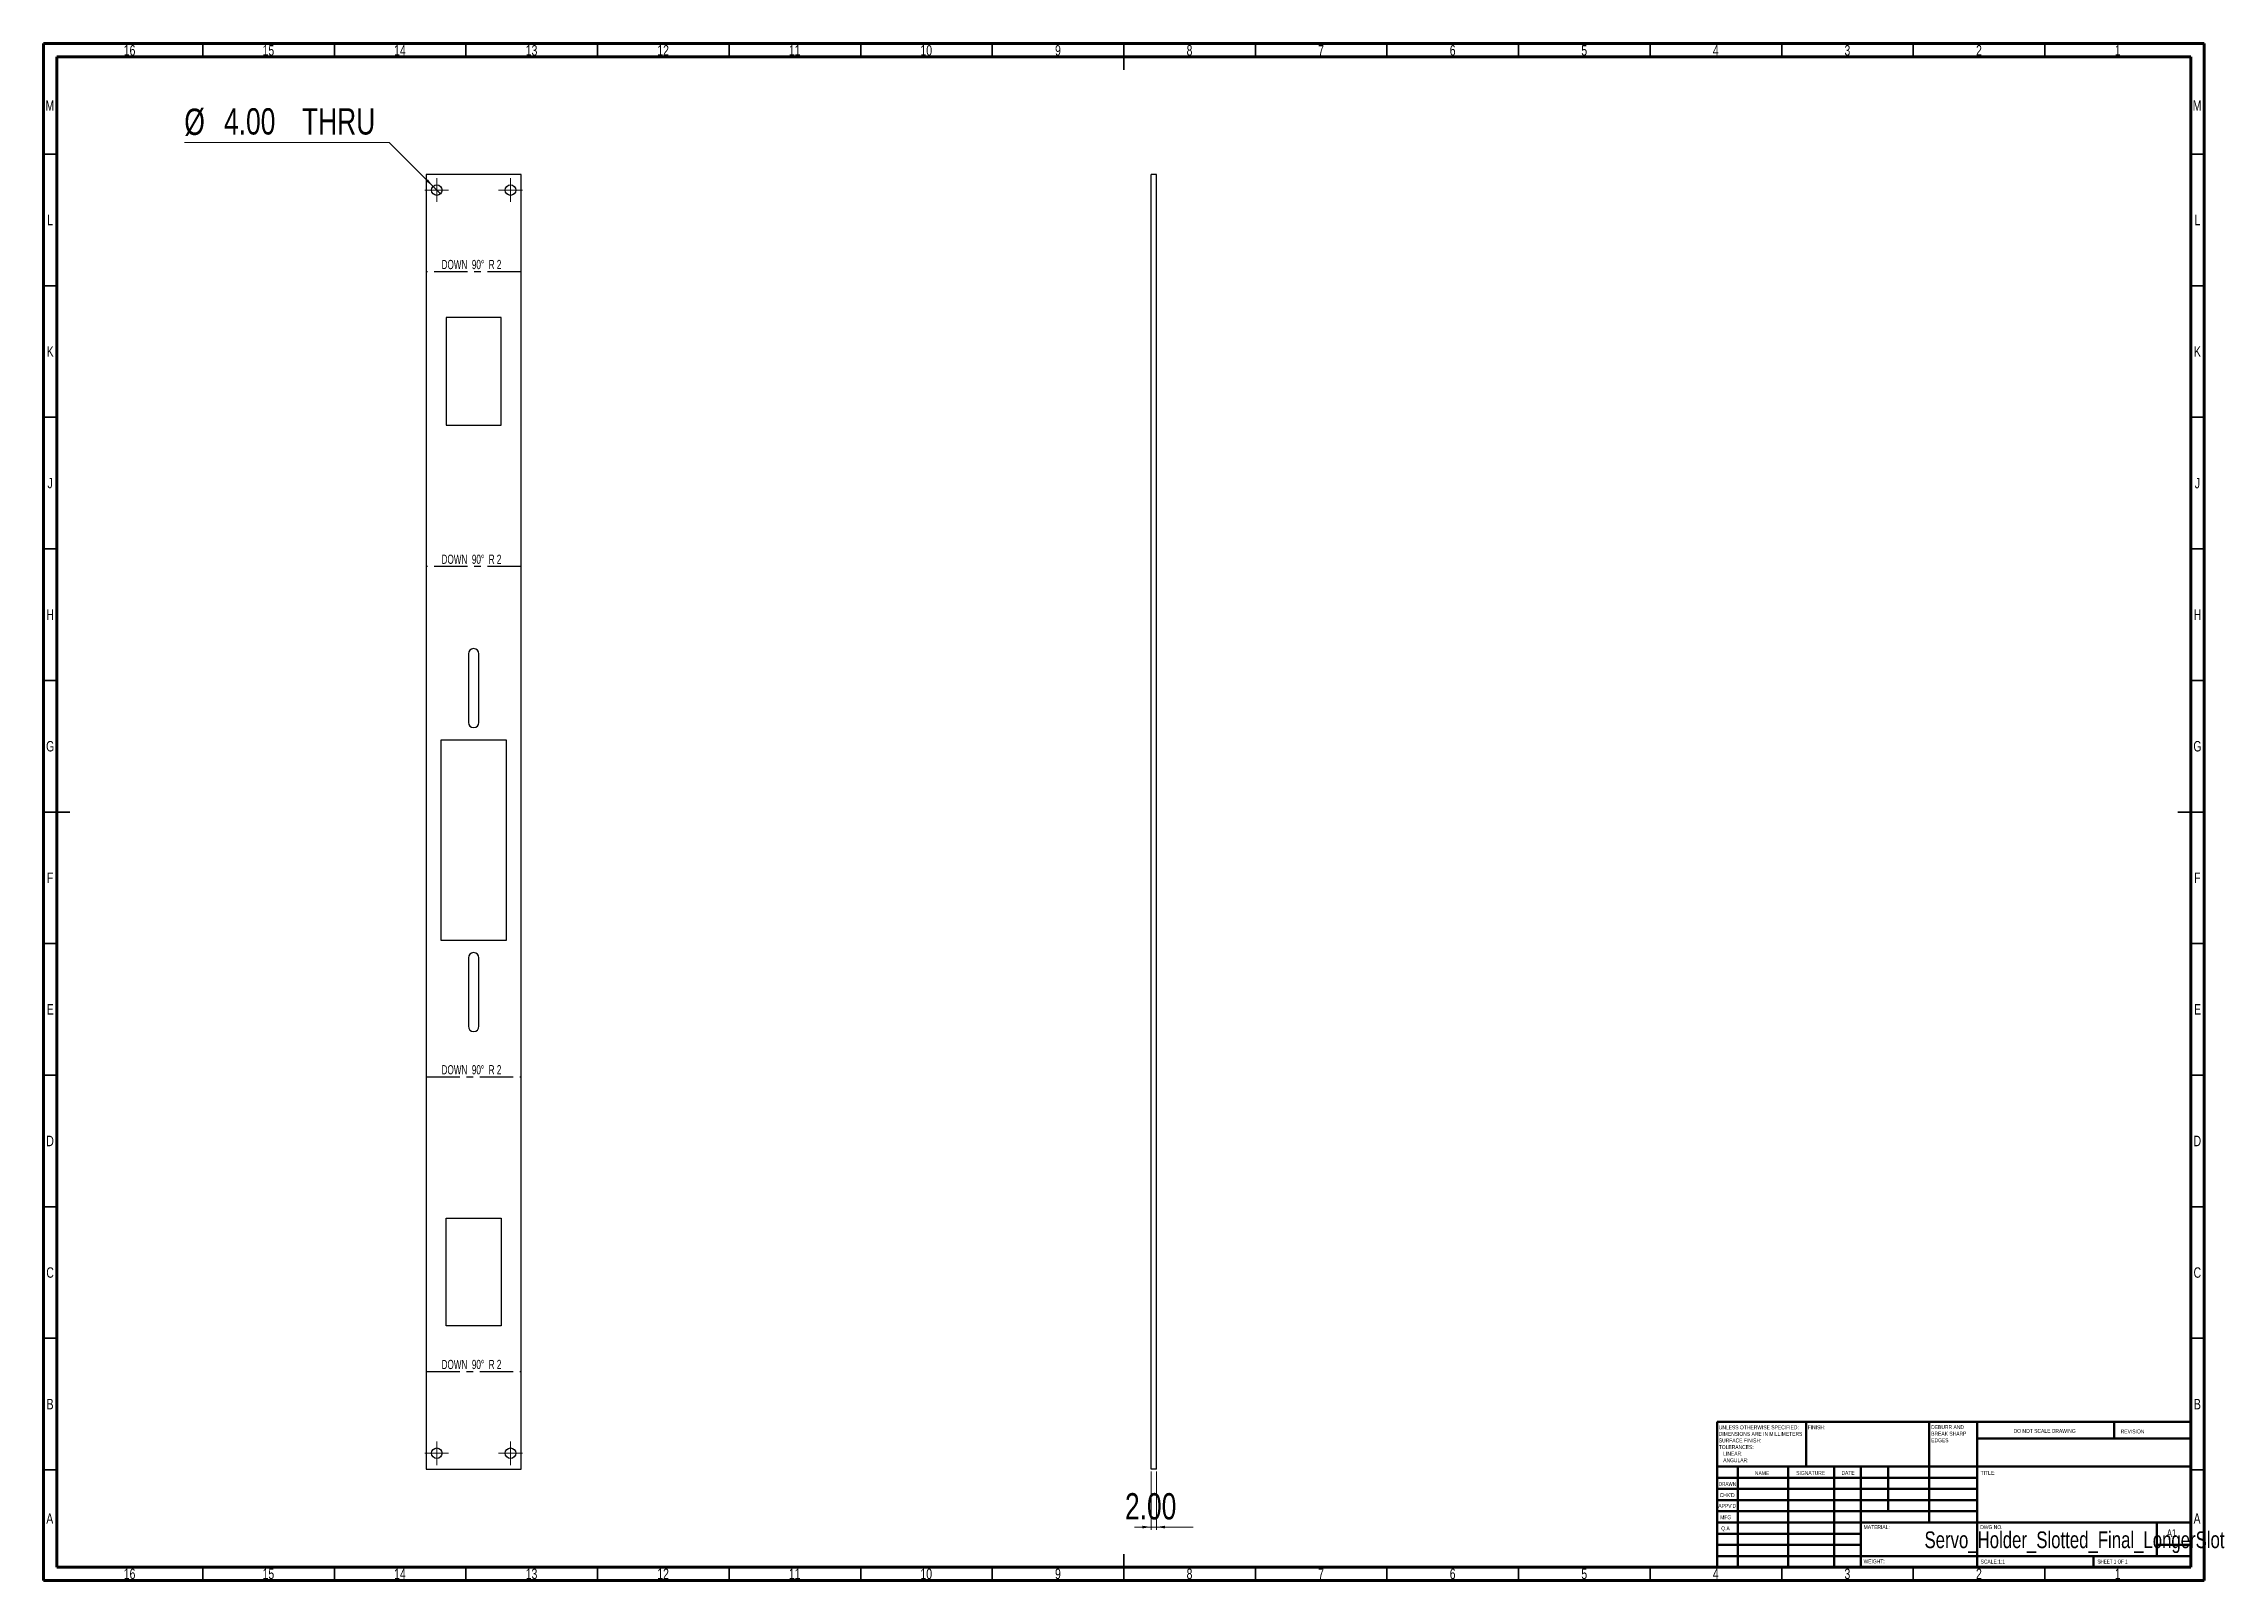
# Model space of a CAD drawing. Header units: millimetres. Extents: x 15 to 844, y 5 to 589.
import ezdxf

# ---------------------------------------------------------------- set-up
doc = ezdxf.new("R2010")
doc.units = ezdxf.units.MM
doc.linetypes.add('CENTERX2', pattern=[20.32, 12.7, -2.54, 2.54, -2.54])
doc.styles.add('SLDTEXTSTYLE0', font='TXT', dxfattribs={"width": 0.75})
doc.styles.add('SLDTEXTSTYLE1', font='TXT', dxfattribs={"width": 0.686449})
doc.styles.add('SLDTEXTSTYLE2', font='TXT', dxfattribs={"width": 0.6875})
doc.styles.add('SLDTEXTSTYLE3', font='TXT', dxfattribs={"width": 0.660714})
doc.dimstyles.new('SLDDIMSTYLE0', dxfattribs={"dimtxt": 10, "dimasz": 3.302, "dimexe": 0, "dimexo": 0.0625, "dimgap": 2.5, "dimtad": 0, "dimtih": 1, "dimtoh": 1, "dimrnd": 1e-09, "dimzin": 4, "dimdsep": 46, "dimtxsty": 'SLDTEXTSTYLE0', "dimblk1": 'NONE', "dimsah": 1, "dimcen": 0, "dimadec": 0, "dimazin": 1, "dimtfac": 1, "dimtmove": 0, "dimatfit": 3, "dimldrblk": 'NONE', "dimfxl": 0, "dimfrac": 2, "dimtolj": 1, "dimtzin": 12, "dimarcsym": 0})
doc.dimstyles.new('SLDDIMSTYLE1', dxfattribs={"dimtxt": 10, "dimasz": 3.302, "dimexe": 0, "dimexo": 0.0625, "dimgap": 2.5, "dimtad": 1, "dimrnd": 1e-09, "dimzin": 4, "dimdsep": 46, "dimtxsty": 'SLDTEXTSTYLE0', "dimsah": 1, "dimcen": 0.09, "dimadec": 0, "dimazin": 1, "dimtfac": 1, "dimtmove": 0, "dimatfit": 0, "dimfxl": 0, "dimfrac": 2, "dimtolj": 1, "dimtzin": 12, "dimarcsym": 0})

# ---------------------------------------------------------------- blocks, each defined once
blk = doc.blocks.new('SW_NOTE_0')
at = {"color": 0, "linetype": 'Continuous', "lineweight": 0, "char_height": 1.5, "attachment_point": 1, "style": 'SLDTEXTSTYLE0'}
for s, insert in [('UNLESS OTHERWISE SPECIFIED:', (0, 1.93)), ('TOLERANCES:', (0, -5.57)), ('SURFACE FINISH:', (0, -3.07)), ('DIMENSIONS ARE IN MILLIMETERS', (0, -0.57)), ('LINEAR:', (1.69, -8.07)), ('ANGULAR:', (1.69, -10.57))]:
    blk.add_mtext(s, dxfattribs=dict(at, insert=insert))
blk = doc.blocks.new('SW_NOTE_0_1')
at = {"color": 0, "linetype": 'Continuous', "lineweight": 0, "char_height": 1.5, "attachment_point": 1, "style": 'SLDTEXTSTYLE0'}
for s, insert in [('DEBURR AND', (0, 1.93)), ('BREAK SHARP', (0, -0.57)), ('EDGES', (0, -3.07))]:
    blk.add_mtext(s, dxfattribs=dict(at, insert=insert))
blk = doc.blocks.new('_D')
at = {"color": 7, "linetype": 'Continuous', "lineweight": 0}
for p, q in [((146.33, 551.41), (68.48, 551.41)), ((163.01, 534.73), (146.33, 551.41)), ((165.83, 531.91), (163.01, 534.73))]:
    blk.add_line(p, q, dxfattribs=at)
at = {"color": 7, "linetype": 'Continuous', "lineweight": 18}
blk.add_solid([(163.01, 534.73), (161.03, 537.43), (160.31, 536.71)], dxfattribs=at)
at = {"color": 7, "linetype": 'Continuous', "lineweight": 18, "char_height": 10, "attachment_point": 1, "style": 'SLDTEXTSTYLE0'}
for s, insert in [('%%c', (68.48, 564.3)), ('4.00', (83.56, 564.45)), ('THRU', (113.17, 564.45))]:
    blk.add_mtext(s, dxfattribs=dict(at, insert=insert))
blk = doc.blocks.new('_None')
blk = doc.blocks.new('SW_CENTERMARKSYMBOL_0')
at = {"color": 0, "linetype": 'Continuous', "lineweight": 18}
for p, q in [((-2.5, 0), (-4.5, 0)), ((0, 0), (-2.5, 0)), ((0, 2.5), (0, 4.5)), ((0, 0), (0, 2.5)), ((0, 0), (0, -2.5)), ((0, 0), (2.5, 0)), ((2.5, 0), (4.5, 0)), ((0, -2.5), (0, -4.5))]:
    blk.add_line(p, q, dxfattribs=at)
blk = doc.blocks.new('SW_CENTERMARKSYMBOL_1')
at = {"color": 0, "linetype": 'Continuous', "lineweight": 18}
for p, q in [((-2.5, 0), (-4.5, 0)), ((0, 0), (-2.5, 0)), ((0, 2.5), (0, 4.5)), ((0, 0), (0, 2.5)), ((0, 0), (0, -2.5)), ((0, 0), (2.5, 0)), ((2.5, 0), (4.5, 0)), ((0, -2.5), (0, -4.5))]:
    blk.add_line(p, q, dxfattribs=at)
blk = doc.blocks.new('SW_CENTERMARKSYMBOL_2')
at = {"color": 0, "linetype": 'Continuous', "lineweight": 18}
for p, q in [((-2.5, 0), (-4.5, 0)), ((0, 0), (-2.5, 0)), ((0, 2.5), (0, 4.5)), ((0, 0), (0, 2.5)), ((0, 0), (0, -2.5)), ((0, 0), (2.5, 0)), ((2.5, 0), (4.5, 0)), ((0, -2.5), (0, -4.5))]:
    blk.add_line(p, q, dxfattribs=at)
blk = doc.blocks.new('SW_CENTERMARKSYMBOL_3')
at = {"color": 0, "linetype": 'Continuous', "lineweight": 18}
for p, q in [((-2.5, 0), (-4.5, 0)), ((0, 0), (-2.5, 0)), ((0, 2.5), (0, 4.5)), ((0, 0), (0, 2.5)), ((0, 0), (0, -2.5)), ((0, 0), (2.5, 0)), ((2.5, 0), (4.5, 0)), ((0, -2.5), (0, -4.5))]:
    blk.add_line(p, q, dxfattribs=at)
blk = doc.blocks.new('_D_1')
at = {"color": 7, "linetype": 'Continuous', "lineweight": 0}
for p, q in [((435.86, 46.32), (435.86, 24.26)), ((437.86, 46.32), (437.86, 24.26)), ((435.86, 25.26), (429.51, 25.26)), ((435.86, 25.26), (437.86, 25.26)), ((437.86, 25.26), (451.8, 25.26))]:
    blk.add_line(p, q, dxfattribs=at)
at = {"color": 7, "linetype": 'Continuous', "lineweight": 18}
for points in [[(435.86, 25.26), (432.55, 25.77), (432.55, 24.75)], [(437.86, 25.26), (441.16, 24.75), (441.16, 25.77)]]:
    blk.add_solid(points, dxfattribs=at)
at = {"color": 7, "linetype": 'Continuous', "lineweight": 18, "insert": (425.94, 38.15), "char_height": 10, "attachment_point": 1, "style": 'SLDTEXTSTYLE0'}
blk.add_mtext('2.00', dxfattribs=at)

msp = doc.modelspace()

# ---------------------------------------------------------------- linework, layer by layer
at = {"color": 7, "linetype": 'Continuous', "lineweight": 70}
for p, q in [((15, 5), (15, 589)), ((15, 589), (836, 589)), ((836, 589), (836, 5)), ((20, 10), (20, 584)), ((20, 584), (831, 584)), ((831, 584), (831, 10)), ((831, 10), (20, 10)), ((836, 5), (15, 5))]:
    msp.add_line(p, q, dxfattribs=at)
at = {"color": 7, "linetype": 'Continuous', "lineweight": 35}
for p, q in [((75.5, 584), (75.5, 589)), ((125.5, 584), (125.5, 589)), ((175.5, 584), (175.5, 589)), ((225.5, 584), (225.5, 589)), ((275.5, 584), (275.5, 589)), ((325.5, 584), (325.5, 589)), ((375.5, 584), (375.5, 589)), ((425.5, 589), (425.5, 579)), ((425.5, 584), (425.5, 589)), ((475.5, 584), (475.5, 589)), ((525.5, 584), (525.5, 589)), ((575.5, 584), (575.5, 589)), ((625.5, 584), (625.5, 589)), ((675.5, 584), (675.5, 589)), ((725.5, 584), (725.5, 589)), ((775.5, 584), (775.5, 589)), ((20, 547), (15, 547)), ((831, 547), (836, 547)), ((20, 497), (15, 497)), ((831, 497), (836, 497)), ((20, 447), (15, 447)), ((831, 447), (836, 447)), ((20, 397), (15, 397)), ((831, 397), (836, 397)), ((20, 347), (15, 347)), ((831, 347), (836, 347)), ((15, 297), (25, 297)), ((20, 297), (15, 297)), ((836, 297), (826, 297)), ((831, 297), (836, 297)), ((20, 247), (15, 247)), ((831, 247), (836, 247)), ((20, 197), (15, 197)), ((831, 197), (836, 197)), ((20, 147), (15, 147)), ((831, 147), (836, 147)), ((20, 97), (15, 97)), ((831, 97), (836, 97)), ((20, 47), (15, 47)), ((831, 47), (836, 47)), ((75.5, 10), (75.5, 5)), ((125.5, 10), (125.5, 5)), ((175.5, 10), (175.5, 5)), ((225.5, 10), (225.5, 5)), ((275.5, 10), (275.5, 5)), ((325.5, 10), (325.5, 5)), ((375.5, 10), (375.5, 5)), ((425.5, 5), (425.5, 15)), ((425.5, 10), (425.5, 5)), ((475.5, 10), (475.5, 5)), ((525.5, 10), (525.5, 5)), ((575.5, 10), (575.5, 5)), ((625.5, 10), (625.5, 5)), ((675.5, 10), (675.5, 5)), ((725.5, 10), (725.5, 5)), ((775.5, 10), (775.5, 5))]:
    msp.add_line(p, q, dxfattribs=at)
at = {"color": 7, "linetype": 'Continuous', "lineweight": 25}
for p, q in [((160.421, 539.32), (160.421, 47.32)), ((196.421, 539.32), (160.421, 539.32)), ((196.421, 47.32), (196.421, 539.32)), ((435.857, 47.32), (435.857, 539.32)), ((437.857, 539.32), (435.857, 539.32)), ((437.857, 47.32), (437.857, 539.32)), ((188.921, 484.964), (167.921, 484.964)), ((167.921, 484.964), (167.921, 443.964)), ((188.921, 443.964), (188.921, 484.964)), ((167.921, 443.964), (188.921, 443.964)), ((176.421, 357.07), (176.421, 331.07)), ((180.421, 331.07), (180.421, 357.07)), ((190.921, 324.32), (165.921, 324.32)), ((165.921, 324.32), (165.921, 248.32)), ((190.921, 248.32), (190.921, 324.32)), ((165.921, 248.32), (190.921, 248.32)), ((176.421, 241.57), (176.421, 215.57)), ((180.421, 215.57), (180.421, 241.57)), ((167.921, 142.676), (188.921, 142.676)), ((167.921, 101.676), (167.921, 142.676)), ((188.921, 142.676), (188.921, 101.676)), ((188.921, 101.676), (167.921, 101.676)), ((160.421, 47.32), (196.421, 47.32)), ((437.857, 47.32), (435.857, 47.32))]:
    msp.add_line(p, q, dxfattribs=at)
at = {"color": 7, "linetype": 'CENTERX2'}
for p, q in [((196.421, 502.32), (160.421, 502.32)), ((196.421, 390.32), (160.421, 390.32)), ((160.421, 196.32), (196.421, 196.32)), ((160.421, 84.32), (196.421, 84.32))]:
    msp.add_line(p, q, dxfattribs=at)
at = {"color": 7, "linetype": 'Continuous', "lineweight": 50}
for p, q in [((651, 65.25), (831, 65.25)), ((651, 65.25), (651, 10)), ((684.8, 48.25), (684.8, 65.25)), ((731.6, 65.25), (731.6, 27)), ((749.8, 65.25), (749.8, 10)), ((831, 58.875), (749.8, 58.875)), ((801.8, 58.875), (801.8, 65.25)), ((831, 48.25), (651, 48.25)), ((749.8, 44), (651, 44)), ((658.8, 48.25), (658.8, 10)), ((677.991, 48.25), (677.991, 10)), ((695.399, 48.25), (695.399, 10)), ((705.6, 10), (705.6, 48.25)), ((716, 31.25), (716, 48.25)), ((749.8, 39.75), (651, 39.75)), ((749.8, 35.5), (651, 35.5)), ((749.8, 31.25), (651, 31.25)), ((705.6, 27), (651, 27)), ((705.6, 27), (831, 27)), ((818, 14.25), (818, 27)), ((705.6, 22.75), (651, 22.75)), ((705.6, 18.5), (651, 18.5)), ((831, 18.5), (818, 18.5)), ((651, 14.25), (831, 14.25)), ((794, 10), (794, 14.25))]:
    msp.add_line(p, q, dxfattribs=at)
at = {"color": 7, "linetype": 'Continuous', "lineweight": 25}
for centre in [(164.421, 533.32), (192.421, 533.32), (164.421, 53.32), (192.421, 53.32)]:
    msp.add_circle(centre, 2, dxfattribs=at)
for centre, start, end in [((178.421, 357.07), 0, 180), ((178.421, 331.07), 180, 0), ((178.421, 241.57), 0, 180), ((178.421, 215.57), 180, 0)]:
    msp.add_arc(centre, 2, start, end, dxfattribs=at)

# ---------------------------------------------------------------- block references
at = {"color": 7, "linetype": 'Continuous', "lineweight": 0}
for name, p in [('SW_CENTERMARKSYMBOL_1', (164.421, 533.32)), ('SW_CENTERMARKSYMBOL_0', (192.421, 533.32)), ('SW_NOTE_0', (651.594, 61.987)), ('SW_NOTE_0_1', (732.309, 62.069)), ('SW_CENTERMARKSYMBOL_2', (164.421, 53.32)), ('SW_CENTERMARKSYMBOL_3', (192.421, 53.32))]:
    msp.add_blockref(name, p, dxfattribs=at)

# ---------------------------------------------------------------- texts
for s, insert, char_height, attachment_point, style in [('16', (47.67, 588.418), 3.9687, 2, 'SLDTEXTSTYLE0'), ('15', (100.42, 588.418), 3.9687, 2, 'SLDTEXTSTYLE0'), ('14', (150.42, 588.418), 3.9687, 2, 'SLDTEXTSTYLE0'), ('13', (200.42, 588.418), 3.9687, 2, 'SLDTEXTSTYLE0'), ('12', (250.42, 588.418), 3.9687, 2, 'SLDTEXTSTYLE0'), ('11', (300.42, 588.418), 3.9687, 2, 'SLDTEXTSTYLE0'), ('10', (350.42, 588.418), 3.9687, 2, 'SLDTEXTSTYLE0'), ('9', (400.46, 588.418), 3.969, 2, 'SLDTEXTSTYLE0'), ('8', (450.46, 588.418), 3.969, 2, 'SLDTEXTSTYLE0'), ('7', (500.46, 588.418), 3.969, 2, 'SLDTEXTSTYLE0'), ('6', (550.46, 588.418), 3.969, 2, 'SLDTEXTSTYLE0'), ('5', (600.46, 588.418), 3.969, 2, 'SLDTEXTSTYLE0'), ('4', (650.46, 588.418), 3.969, 2, 'SLDTEXTSTYLE0'), ('3', (700.46, 588.418), 3.969, 2, 'SLDTEXTSTYLE0'), ('2', (750.46, 588.418), 3.969, 2, 'SLDTEXTSTYLE0'), ('1', (803.21, 588.418), 3.969, 2, 'SLDTEXTSTYLE0'), ('M', (17.362, 567.474), 3.969, 2, 'SLDTEXTSTYLE0'), ('M', (833.362, 567.474), 3.969, 2, 'SLDTEXTSTYLE0'), ('L', (17.455, 523.974), 3.969, 2, 'SLDTEXTSTYLE0'), ('L', (833.455, 523.974), 3.969, 2, 'SLDTEXTSTYLE0'), ('DOWN  90°  R 2', (177.591, 506.805), 3.5, 2, 'SLDTEXTSTYLE3'), ('K', (17.489, 473.974), 3.969, 2, 'SLDTEXTSTYLE0'), ('K', (833.489, 473.974), 3.969, 2, 'SLDTEXTSTYLE0'), ('J', (17.465, 423.974), 3.969, 2, 'SLDTEXTSTYLE0'), ('J', (833.465, 423.974), 3.969, 2, 'SLDTEXTSTYLE0'), ('DOWN  90°  R 2', (177.591, 394.805), 3.5, 2, 'SLDTEXTSTYLE3'), ('H', (17.49, 373.974), 3.969, 2, 'SLDTEXTSTYLE0'), ('H', (833.49, 373.974), 3.969, 2, 'SLDTEXTSTYLE0'), ('G', (17.487, 323.974), 3.969, 2, 'SLDTEXTSTYLE0'), ('G', (833.487, 323.974), 3.969, 2, 'SLDTEXTSTYLE0'), ('F', (17.458, 273.974), 3.969, 2, 'SLDTEXTSTYLE0'), ('F', (833.458, 273.974), 3.969, 2, 'SLDTEXTSTYLE0'), ('E', (17.508, 223.974), 3.969, 2, 'SLDTEXTSTYLE0'), ('E', (833.508, 223.974), 3.969, 2, 'SLDTEXTSTYLE0'), ('DOWN  90°  R 2', (177.591, 200.805), 3.5, 2, 'SLDTEXTSTYLE3'), ('D', (17.453, 173.974), 3.969, 2, 'SLDTEXTSTYLE0'), ('D', (833.453, 173.974), 3.969, 2, 'SLDTEXTSTYLE0'), ('C', (17.459, 123.974), 3.969, 2, 'SLDTEXTSTYLE0'), ('C', (833.459, 123.974), 3.969, 2, 'SLDTEXTSTYLE0'), ('DOWN  90°  R 2', (177.591, 88.805), 3.5, 2, 'SLDTEXTSTYLE3'), ('B', (17.471, 73.974), 3.969, 2, 'SLDTEXTSTYLE0'), ('B', (833.471, 73.974), 3.969, 2, 'SLDTEXTSTYLE0'), ('FINISH:', (685.371, 63.919), 1.5, 1, 'SLDTEXTSTYLE0'), ('DO NOT SCALE DRAWING', (763.615, 62.533), 1.5, 1, 'SLDTEXTSTYLE0'), ('REVISION', (804.328, 62.335), 1.5, 1, 'SLDTEXTSTYLE0'), ('DRAWN', (651.643, 42.385), 1.5, 1, 'SLDTEXTSTYLE1'), ('NAME', (665.322, 46.501), 1.5, 1, 'SLDTEXTSTYLE0'), ('SIGNATURE', (681.034, 46.562), 1.5, 1, 'SLDTEXTSTYLE0'), ('DATE', (698.215, 46.576), 1.5, 1, 'SLDTEXTSTYLE0'), ('TITLE:', (751.09, 46.576), 1.5, 1, 'SLDTEXTSTYLE0'), ("APPV'D", (651.402, 34.066), 1.5, 1, 'SLDTEXTSTYLE0'), ("CHK'D", (651.939, 38.162), 1.5, 1, 'SLDTEXTSTYLE0'), ('A', (17.34, 30.474), 3.969, 2, 'SLDTEXTSTYLE0'), ('MFG', (652.124, 29.716), 1.5, 1, 'SLDTEXTSTYLE0'), ('Q.A', (652.509, 25.505), 1.5, 1, 'SLDTEXTSTYLE0'), ('MATERIAL:', (706.646, 25.986), 1.5, 1, 'SLDTEXTSTYLE0'), ('DWG NO.', (750.953, 25.986), 1.5, 1, 'SLDTEXTSTYLE0'), ('A', (833.34, 30.474), 3.969, 2, 'SLDTEXTSTYLE0'), ('Servo_Holder_Slotted_Final_LongerSlot', (786.774, 23.607), 6.35, 2, 'SLDTEXTSTYLE0'), ('A1', (821.871, 24.406), 2.9104, 1, 'SLDTEXTSTYLE0'), ('16', (47.67, 9.474), 3.9687, 2, 'SLDTEXTSTYLE0'), ('15', (100.42, 9.474), 3.9687, 2, 'SLDTEXTSTYLE0'), ('14', (150.42, 9.474), 3.9687, 2, 'SLDTEXTSTYLE0'), ('13', (200.42, 9.474), 3.9687, 2, 'SLDTEXTSTYLE0'), ('12', (250.42, 9.474), 3.9687, 2, 'SLDTEXTSTYLE0'), ('11', (300.42, 9.474), 3.9687, 2, 'SLDTEXTSTYLE0'), ('10', (350.42, 9.474), 3.9687, 2, 'SLDTEXTSTYLE0'), ('9', (400.46, 9.474), 3.969, 2, 'SLDTEXTSTYLE0'), ('8', (450.46, 9.474), 3.969, 2, 'SLDTEXTSTYLE0'), ('7', (500.46, 9.474), 3.969, 2, 'SLDTEXTSTYLE0'), ('6', (550.46, 9.474), 3.969, 2, 'SLDTEXTSTYLE0'), ('5', (600.46, 9.474), 3.969, 2, 'SLDTEXTSTYLE0'), ('4', (650.46, 9.474), 3.969, 2, 'SLDTEXTSTYLE0'), ('3', (700.46, 9.474), 3.969, 2, 'SLDTEXTSTYLE0'), ('WEIGHT:', (706.618, 12.949), 1.4986, 1, 'SLDTEXTSTYLE0'), ('2', (750.46, 9.474), 3.969, 2, 'SLDTEXTSTYLE0'), ('SCALE:1:1', (751.074, 12.9), 1.5, 1, 'SLDTEXTSTYLE0'), ('SHEET 1 OF 1', (795.478, 12.9), 1.5, 1, 'SLDTEXTSTYLE2'), ('1', (803.21, 9.474), 3.969, 2, 'SLDTEXTSTYLE0')]:
    msp.add_mtext(s, dxfattribs=dict(at, insert=insert, char_height=char_height, attachment_point=attachment_point, style=style))

# ---------------------------------------------------------------- dimensions: what is measured, and where the dimension line sits
at = {"color": 7, "linetype": 'Continuous', "lineweight": 18}
dim = msp.add_diameter_dim_2p(p1=(165.835, 531.906), p2=(163.006, 534.734), text='<> THRU', dimstyle='SLDDIMSTYLE0', dxfattribs=at)
dim.commit()
dim.dimension.update_dxf_attribs({"geometry": '_D', "text_midpoint": (106.612, 559.424), "dimtype": 163})
dim = msp.add_linear_dim(base=(437.857, 25.262), p1=(435.857, 47.32), p2=(437.857, 47.32), dimstyle='SLDDIMSTYLE1', dxfattribs=at)
dim.commit()
dim.dimension.update_dxf_attribs({"geometry": '_D_1', "text_midpoint": (438.866, 25.262), "dimtype": 160})

doc.saveas('drawing.dxf')
